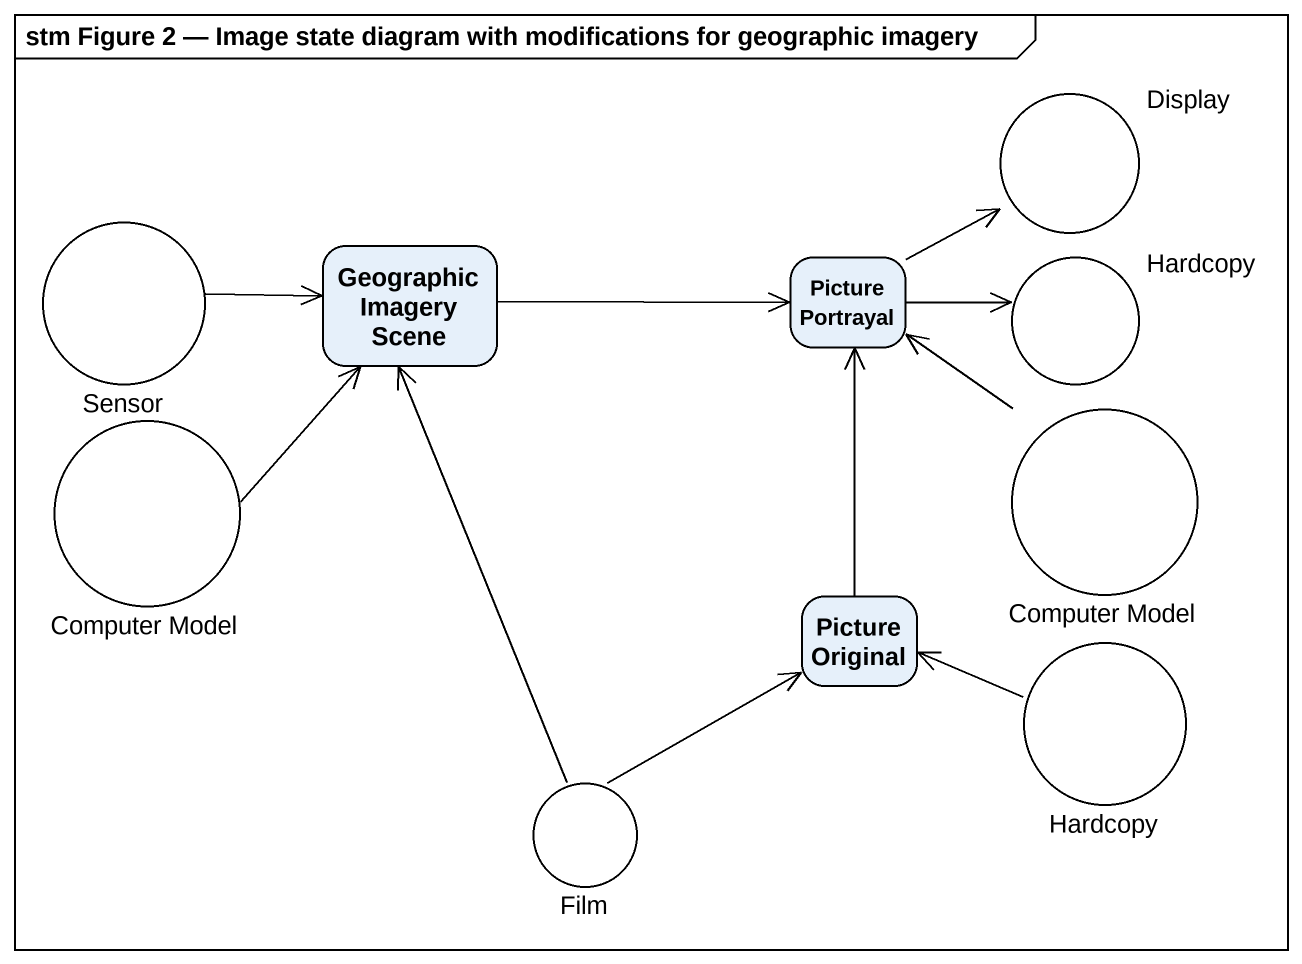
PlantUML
@startuml
mainframe stm Figure 2 — Image state diagram with modifications for geographic imagery
hide empty description
state Display <<choice>>
state Sensor <<choice>>
state "Geographic Imagery Scene" as Geographic_Imagery_Scene
state "Picture Portrayal" as Picture_Portrayal
state Hardcopy <<choice>>
state "Computer Model" as Computer_Model <<choice>>
state "Computer Model" as Computer_Model_2 <<choice>>
state "Picture Original" as Picture_Original
state "Hardcopy" as Hardcopy_2 <<choice>>
state Film <<choice>>
Sensor -right-> Geographic_Imagery_Scene
Geographic_Imagery_Scene -right-> Picture_Portrayal
Picture_Portrayal -up-> Display
Picture_Portrayal -right-> Hardcopy
Computer_Model -up-> Geographic_Imagery_Scene
Computer_Model_2 -up-> Picture_Portrayal
Picture_Original -up-> Picture_Portrayal
Hardcopy_2 -left-> Picture_Original
Film -up-> Geographic_Imagery_Scene
Film -up-> Picture_Original
@enduml
